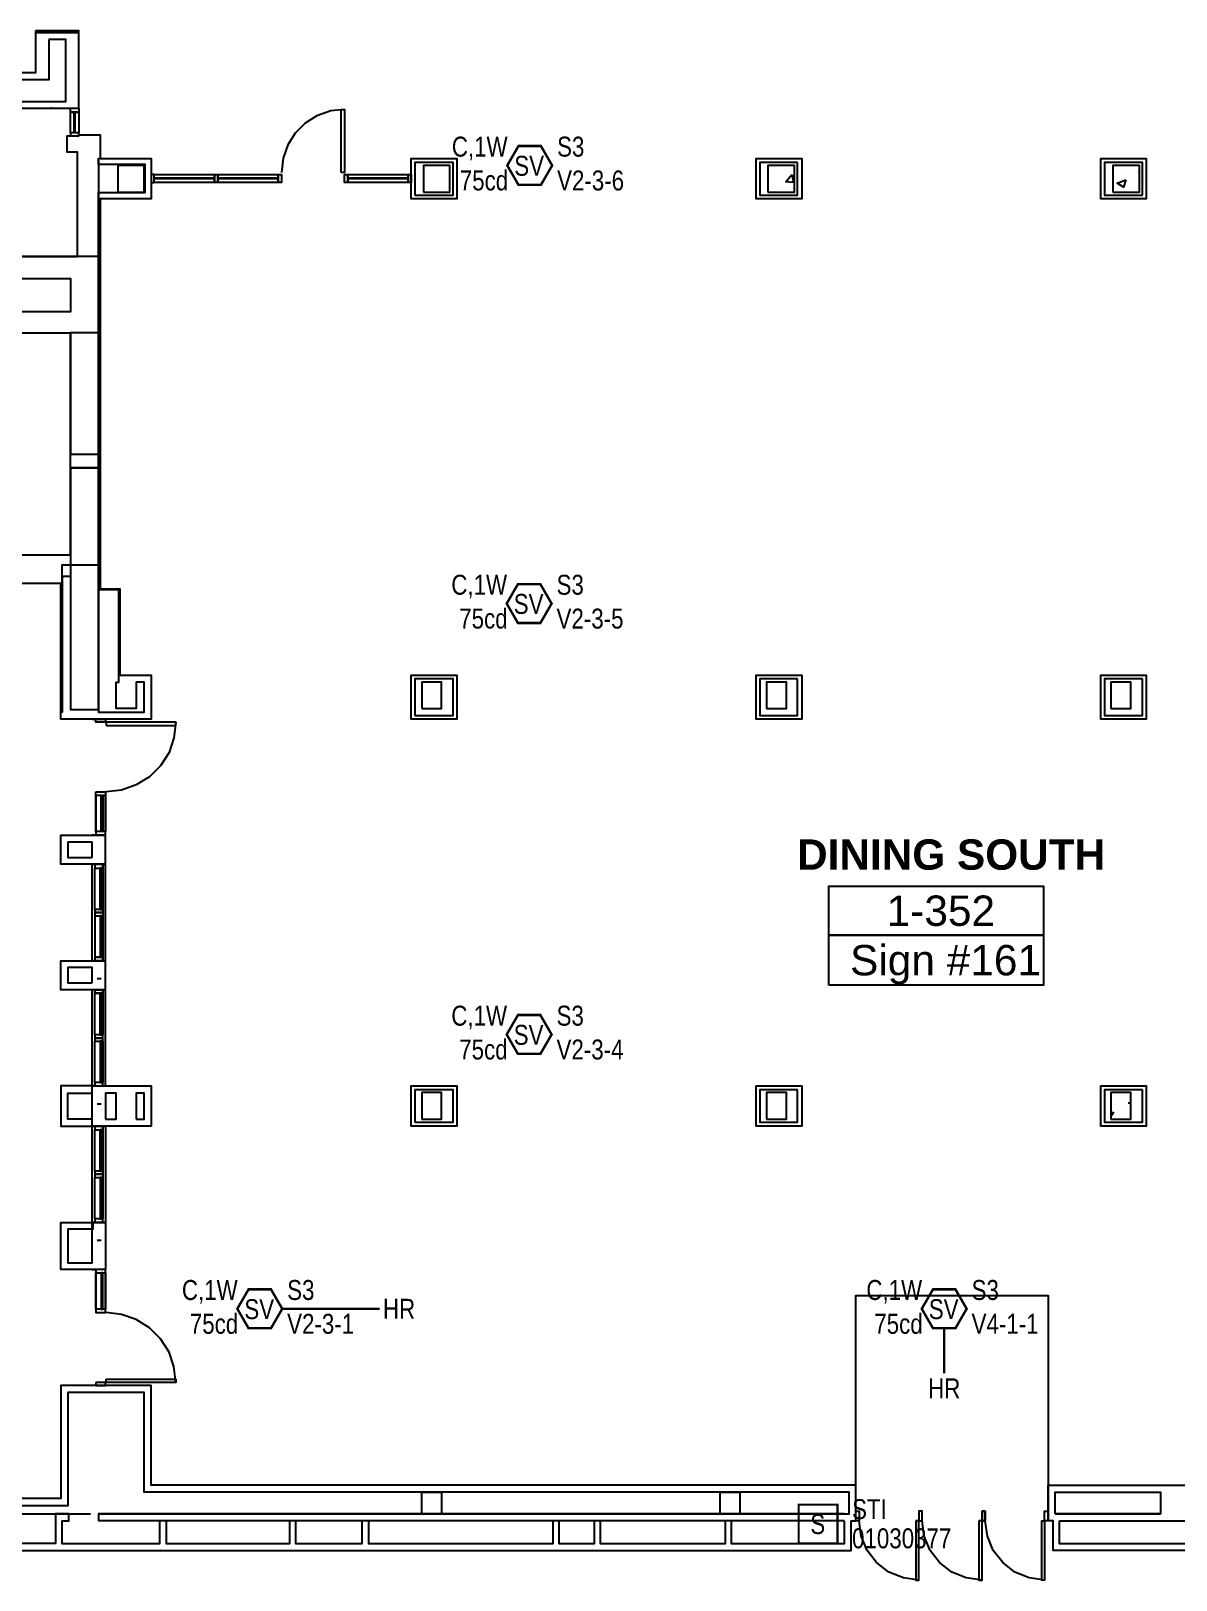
# Model space of a CAD drawing. Header units: inches. Extents: x 8199 to 15931, y 7617 to 15423.
# Drawn here: x 11345 to 12033, y 8977 to 9909 of the extents above; entities that cross this region are included whole.
import ezdxf
from ezdxf.enums import TextEntityAlignment as Align

# ---------------------------------------------------------------- set-up
doc = ezdxf.new("R2010")
doc.units = ezdxf.units.IN
doc.header["$LTSCALE"] = 0.25
doc.header["$MEASUREMENT"] = 0
for name, color, linetype in [('BACKGROUND', 8, 'Continuous'), ('CL-TEXT', 3, 'Continuous'), ('CONDUIT', 6, 'Continuous'), ('PULL STATION', 1, 'Continuous'), ('SPEAKER STROBE', 1, 'Continuous')]:
    doc.layers.add(name, color=color, linetype=linetype)
doc.styles.add('Arial', font='arial.ttf', dxfattribs={"width": 0.8})
doc.styles.add('PDF Arial', font='arial.ttf')
doc.styles.add('PDF Arial Bold', font='arialbd.ttf')

# ---------------------------------------------------------------- blocks, each defined once
blk = doc.blocks.new('SIGA-278')
at = {"layer": 'PULL STATION', "const_width": 1.3}
blk.add_lwpolyline([(-11.5, -11.68), (-11.5, 11.7), (11.89, 11.7), (11.89, -11.68)], close=True, dxfattribs=at)
at = {"layer": 'PULL STATION', "style": 'Arial', "width": 0.8}
blk.add_text('S', height=12, dxfattribs=at).set_placement((0, 0), align=Align.MIDDLE)
for tag, p in [('ADDRESS', (20.64, 8.96)), ('ZONE', (20.64, -8.58))]:
    blk.add_attdef(tag, text='', height=12, dxfattribs=at).set_placement(p, align=Align.MIDDLE_LEFT)
blk.add_attdef('SUBSCRIPT', text='', height=12, dxfattribs=at).set_placement((-16.56, -9.02), align=Align.MIDDLE_RIGHT)
blk = doc.blocks.new('GC-S7VM')
at = {"layer": 'SPEAKER STROBE', "const_width": 1.46}
blk.add_lwpolyline([(13.83, 0.21), (7.08, 11.9), (-6.42, 11.9), (-13.17, 0.21), (-6.42, -11.49), (7.08, -11.49)], close=True, dxfattribs=at)
at = {"layer": 'SPEAKER STROBE', "style": 'Arial', "width": 0.8}
blk.add_text('SV', height=12, dxfattribs=at).set_placement((0, 0), align=Align.MIDDLE)
for tag, p in [('C', (-12.95, 11.52)), ('CANDELA', (-12.62, -8.82)), ('1/2W', (-12.62, -29.16))]:
    blk.add_attdef(tag, text='', height=12, dxfattribs=at).set_placement(p, align=Align.MIDDLE_RIGHT)
for tag, p in [('Speaker_Circuit', (16.8, 11.52)), ('Visual_Circuit', (16.8, -8.82))]:
    blk.add_attdef(tag, text='', height=12, dxfattribs=at).set_placement(p, align=Align.MIDDLE_LEFT)

msp = doc.modelspace()

# ---------------------------------------------------------------- linework, layer by layer
at = {"layer": 'BACKGROUND'}
for points in [[(11357.01, 9862.17), (11357.33, 9862.17), (11365.93, 9862.17), (11373.89, 9862.17), (11373.89, 9907.73), (11365.93, 9907.73), (11355.73, 9907.73), (11347.77, 9907.73), (11347.77, 9883.51), (11327.06, 9883.51), (11327.06, 9879.37), (11327.06, 9866.31), (11327.06, 9862.17), (11357.01, 9862.17), (11357.33, 9862.17)], [(11355.73, 9903.59), (11355.73, 9883.51), (11355.73, 9879.37), (11331.2, 9879.37), (11331.2, 9866.31), (11365.93, 9866.31), (11365.93, 9903.59)], [(11347.77, 9908.68), (11347.77, 9908.05), (11348.09, 9908.05), (11348.09, 9907.73), (11373.57, 9907.73), (11373.57, 9908.05), (11373.89, 9908.05), (11373.89, 9908.68)], [(11368.79, 9862.17), (11373.89, 9862.17), (11373.89, 9859.94), (11368.79, 9859.94)], [(11368.79, 9847.51), (11368.79, 9859.94), (11373.89, 9859.94), (11373.89, 9847.51)], [(11531.59, 9823.62), (11531.59, 9861.53), (11533.5, 9861.53), (11533.5, 9823.62)], [(11368.79, 9845.6), (11373.89, 9845.6), (11373.89, 9847.51), (11368.79, 9847.51)], [(11397.15, 9811.83), (11413.08, 9811.83), (11413.08, 9827.76), (11397.15, 9827.76)], [(11573.64, 9829.67), (11573.64, 9831.9), (11601.04, 9831.9), (11601.04, 9829.67), (11601.04, 9807.69), (11598.81, 9807.69), (11573.64, 9807.69), (11573.64, 9809.92)], [(11575.87, 9809.92), (11598.81, 9809.92), (11598.81, 9829.67), (11575.87, 9829.67)], [(11580.97, 9811.83), (11596.9, 9811.83), (11596.9, 9827.76), (11580.97, 9827.76)], [(11808.44, 9809.92), (11808.44, 9807.69), (11783.27, 9807.69), (11781.04, 9807.69), (11781.04, 9829.67), (11781.04, 9831.9), (11808.44, 9831.9), (11808.44, 9829.67)], [(11805.89, 9829.67), (11783.27, 9829.67), (11783.27, 9809.92), (11805.89, 9809.92)], [(11788.05, 9811.83), (11803.98, 9811.83), (11803.98, 9827.76), (11788.05, 9827.76)], [(11990.35, 9807.69), (11988.12, 9807.69), (11988.12, 9829.67), (11988.12, 9831.9), (12015.52, 9831.9), (12015.52, 9829.67), (12015.52, 9807.69), (12013.29, 9807.69)], [(12013.29, 9809.92), (12013.29, 9829.67), (11990.35, 9829.67), (11990.35, 9809.92)], [(11995.45, 9811.83), (12011.38, 9811.83), (12011.38, 9827.76), (11995.45, 9827.76)], [(11417.22, 9822.35), (11417.22, 9817.57), (11419.13, 9817.57), (11419.13, 9822.35)], [(11419.13, 9822.35), (11455.45, 9822.35), (11455.45, 9817.57), (11419.13, 9817.57)], [(11457.36, 9822.35), (11457.36, 9817.57), (11455.45, 9817.57), (11455.45, 9822.35)], [(11457.36, 9822.35), (11493.68, 9822.35), (11493.68, 9817.57), (11457.36, 9817.57)], [(11495.59, 9822.35), (11495.59, 9817.57), (11493.68, 9817.57), (11493.68, 9822.35)], [(11535.41, 9822.35), (11535.41, 9817.57), (11533.5, 9817.57), (11533.5, 9822.35)], [(11535.41, 9822.35), (11571.73, 9822.35), (11571.73, 9817.57), (11535.41, 9817.57)], [(11573.64, 9822.35), (11573.64, 9817.57), (11571.73, 9817.57), (11571.73, 9822.35)], [(11802.39, 9822.35), (11803.34, 9817.57), (11798.88, 9817.89)], [(12003.1, 9819.16), (12001.82, 9814.7), (11998, 9817.25)], [(11385.68, 9500.58), (11385.68, 9645.85), (11368.79, 9645.85), (11368.79, 9500.58)], [(11573.64, 9519.05), (11573.64, 9521.28), (11601.04, 9521.28), (11601.04, 9519.05), (11601.04, 9494.84), (11598.81, 9494.84), (11573.64, 9494.84), (11573.64, 9497.07)], [(11808.44, 9497.07), (11808.44, 9494.84), (11783.27, 9494.84), (11781.04, 9494.84), (11781.04, 9519.05), (11781.04, 9521.28), (11808.44, 9521.28), (11808.44, 9519.05)], [(12015.52, 9497.07), (12015.52, 9494.84), (11990.35, 9494.84), (11988.12, 9494.84), (11988.12, 9519.05), (11988.12, 9521.28), (12015.52, 9521.28), (12015.52, 9519.05)], [(11575.87, 9497.07), (11598.81, 9497.07), (11598.81, 9519.05), (11575.87, 9519.05)], [(11580.02, 9501.21), (11591.8, 9501.21), (11591.8, 9517.14), (11580.02, 9517.14)], [(11805.89, 9519.05), (11783.27, 9519.05), (11783.27, 9497.07), (11805.89, 9497.07)], [(11787.1, 9501.21), (11799.2, 9501.21), (11799.2, 9517.14), (11787.1, 9517.14)], [(12013.29, 9519.05), (11990.35, 9519.05), (11990.35, 9497.07), (12013.29, 9497.07)], [(11994.18, 9501.21), (12006.28, 9501.21), (12006.28, 9517.14), (11994.18, 9517.14)], [(11390.14, 9491.02), (11432.19, 9491.02), (11432.19, 9492.93), (11390.14, 9492.93)], [(11384.09, 9451.2), (11389.82, 9451.2), (11389.82, 9448.97), (11384.09, 9448.97)], [(11384.09, 9427.3), (11384.09, 9448.97)], [(11387.27, 9448.97), (11388.23, 9448.97), (11388.23, 9427.3), (11387.27, 9427.3)], [(11389.82, 9448.97), (11389.82, 9427.3)], [(11381.86, 9411.69), (11381.86, 9420.93), (11367.2, 9420.93), (11367.2, 9411.69)], [(11388.23, 9405.32), (11387.59, 9405.32)], [(11388.23, 9397.67), (11388.23, 9405.32)], [(11824.69, 9364.86), (11824.69, 9394.49), (11953.71, 9394.49), (11953.71, 9364.86)], [(11387.59, 9388.43), (11387.59, 9380.47)], [(11387.91, 9378.56), (11385.36, 9378.56)], [(11387.59, 9376.65), (11386.64, 9376.65), (11386.64, 9351.8), (11387.59, 9351.8)], [(11387.59, 9376.65), (11386.64, 9376.65), (11386.64, 9351.8), (11387.59, 9351.8)], [(11388.23, 9380.47), (11387.59, 9380.47)], [(11388.23, 9376.65), (11387.59, 9376.65)], [(11388.23, 9368.68), (11388.23, 9376.65)], [(11824.69, 9334.91), (11824.69, 9364.86), (11953.71, 9364.86), (11953.71, 9334.91)], [(11387.59, 9359.44), (11387.59, 9351.8)], [(11381.86, 9336.19), (11381.86, 9345.43), (11367.2, 9345.43), (11367.2, 9336.19)], [(11388.23, 9351.8), (11387.59, 9351.8)], [(11388.23, 9330.13), (11387.59, 9330.13)], [(11388.23, 9322.17), (11388.23, 9330.13)], [(11387.59, 9312.93), (11387.59, 9304.97)], [(11383.45, 9303.05), (11383.45, 9301.14), (11388.23, 9301.14), (11388.23, 9303.05)], [(11387.91, 9303.05), (11385.36, 9303.05)], [(11387.59, 9301.14), (11386.64, 9301.14), (11386.64, 9276.29), (11387.59, 9276.29)], [(11387.59, 9301.14), (11386.64, 9301.14), (11386.64, 9276.29), (11387.59, 9276.29)], [(11388.23, 9304.97), (11387.59, 9304.97)], [(11388.23, 9301.14), (11387.59, 9301.14)], [(11388.23, 9293.18), (11388.23, 9301.14)], [(11387.59, 9284.26), (11387.59, 9276.29)], [(11388.23, 9276.29), (11383.45, 9276.29), (11383.45, 9274.38), (11388.23, 9274.38)], [(11388.23, 9276.29), (11387.59, 9276.29)], [(11389.82, 9254.31), (11396.19, 9254.31), (11396.19, 9269.92), (11389.82, 9269.92)], [(11408.3, 9254.31), (11413.08, 9254.31), (11413.08, 9269.92), (11408.3, 9269.92)], [(11573.64, 9271.83), (11573.64, 9274.38), (11598.81, 9274.38), (11601.04, 9274.38), (11601.04, 9252.4), (11601.04, 9250.17), (11573.64, 9250.17), (11573.64, 9252.4)], [(11575.87, 9252.4), (11598.81, 9252.4), (11598.81, 9271.83), (11575.87, 9271.83)], [(11580.02, 9254.31), (11591.8, 9254.31), (11591.8, 9270.24), (11580.02, 9270.24)], [(11808.44, 9252.4), (11808.44, 9250.17), (11781.04, 9250.17), (11781.04, 9252.4), (11781.04, 9274.38), (11783.27, 9274.38), (11808.44, 9274.38), (11808.44, 9271.83)], [(11805.89, 9271.83), (11783.27, 9271.83), (11783.27, 9252.4), (11805.89, 9252.4)], [(11787.1, 9254.31), (11799.2, 9254.31), (11799.2, 9270.24), (11787.1, 9270.24)], [(12015.52, 9252.4), (12015.52, 9250.17), (11988.12, 9250.17), (11988.12, 9252.4), (11988.12, 9274.38), (11990.35, 9274.38), (12015.52, 9274.38), (12015.52, 9271.83)], [(12013.29, 9271.83), (11990.35, 9271.83), (11990.35, 9252.4), (12013.29, 9252.4)], [(11994.18, 9254.31), (12006.28, 9254.31), (12006.28, 9270.24), (11994.18, 9270.24)], [(11388.23, 9247.94), (11387.59, 9247.94)], [(11388.23, 9240.29), (11388.23, 9247.94)], [(11387.59, 9231.05), (11387.59, 9223.09)], [(11388.23, 9223.09), (11387.59, 9223.09)], [(11387.91, 9221.18), (11385.36, 9221.18)], [(11387.59, 9219.27), (11386.64, 9219.27), (11386.64, 9194.42), (11387.59, 9194.42)], [(11387.59, 9219.27), (11386.64, 9219.27), (11386.64, 9194.42), (11387.59, 9194.42)], [(11388.23, 9211.3), (11388.23, 9219.27)], [(11388.23, 9194.42), (11383.45, 9194.42), (11383.45, 9192.19), (11388.23, 9192.19)], [(11387.59, 9202.38), (11387.59, 9194.42)], [(11384.09, 9163.83), (11384.09, 9161.92), (11389.82, 9161.92), (11389.82, 9163.83)], [(11384.09, 9161.92), (11384.09, 9139.94)], [(11387.27, 9161.92), (11387.27, 9139.94), (11388.23, 9139.94), (11388.23, 9161.92)], [(11389.82, 9139.94), (11389.82, 9161.92)], [(11384.09, 9139.94), (11384.09, 9138.03), (11389.82, 9138.03), (11389.82, 9139.94)], [(11384.09, 9095.97), (11384.09, 9094.06), (11389.82, 9094.06), (11389.82, 9095.97)], [(11390.14, 9097.89), (11432.19, 9097.89), (11432.19, 9095.97), (11390.14, 9095.97)], [(11916.76, 9012.82), (11918.67, 9012.82), (11916.76, 9012.82), (11916.76, 9018.56)], [(11918.67, 9018.56), (11916.76, 9018.56), (11918.67, 9018.56), (11918.67, 9012.82)], [(11876.94, 9012.82), (11876.94, 8977.14), (11878.85, 8977.14), (11878.85, 9012.82)], [(11914.85, 9012.82), (11914.85, 8977.14), (11916.76, 8977.14), (11916.76, 9012.82)], [(11960.72, 9016.97), (12024.12, 9016.97)], [(11963.27, 9012.82), (12051.52, 9012.82), (12051.52, 8998.81), (11963.27, 8998.81)]]:
    msp.add_lwpolyline(points, close=True, dxfattribs=at)
for points in [[(11357.01, 9862.17), (11357.01, 9862.17)], [(11357.01, 9862.17), (11357.01, 9862.17)], [(11357.33, 9862.17), (11357.33, 9862.17)], [(11357.33, 9862.17), (11357.33, 9862.17)], [(11371.02, 9859.94), (11371.02, 9847.51), (11371.02, 9859.94), (11371.34, 9859.94), (11371.34, 9847.51), (11371.02, 9847.51)], [(11533.5, 9861.53), (11525.22, 9860.58), (11516.94, 9857.71), (11509.93, 9853.25), (11503.87, 9847.2), (11499.41, 9840.19), (11496.55, 9832.22), (11495.59, 9823.62)], [(11318.14, 9772.97), (11372.94, 9772.97), (11372.94, 9835.73), (11366.88, 9835.73), (11366.88, 9845.6), (11373.89, 9845.6), (11373.89, 9846.24), (11385.68, 9846.24), (11386.64, 9846.24), (11386.64, 9831.9), (11417.22, 9831.9), (11417.22, 9828.4), (11417.22, 9811.51), (11417.22, 9807.69), (11386.64, 9807.69), (11386.64, 9573.21), (11397.79, 9573.21), (11398.42, 9573.21), (11398.42, 9521.28), (11417.22, 9521.28), (11417.22, 9517.14), (11417.22, 9494.84), (11413.08, 9494.84), (11363.06, 9494.84), (11363.06, 9498.98), (11363.06, 9576.4), (11320.05, 9576.4)], [(11320.05, 9593.6), (11359.87, 9593.6), (11368.79, 9593.6), (11368.79, 9580.54), (11363.7, 9580.54), (11363.7, 9498.98), (11363.7, 9587.55), (11385.68, 9587.55), (11385.68, 9498.98), (11413.08, 9498.98), (11413.08, 9517.14), (11408.3, 9517.14), (11408.3, 9501.21), (11396.19, 9501.21), (11396.19, 9517.14), (11397.79, 9517.14), (11397.79, 9572.58), (11385.68, 9572.58), (11385.68, 9573.21), (11385.68, 9807.69), (11385.68, 9811.51), (11413.71, 9811.51), (11413.71, 9828.4), (11385.68, 9828.4), (11385.68, 9831.9), (11385.68, 9772.97), (11372.94, 9772.97)], [(11455.45, 9820.12), (11419.13, 9820.12), (11455.45, 9820.12), (11455.45, 9819.8), (11419.13, 9819.8), (11419.13, 9820.12)], [(11493.68, 9820.12), (11457.36, 9820.12), (11493.68, 9820.12), (11493.68, 9819.8), (11457.36, 9819.8), (11457.36, 9820.12)], [(11571.73, 9820.12), (11535.41, 9820.12), (11571.73, 9820.12), (11571.73, 9819.8), (11535.41, 9819.8), (11535.41, 9820.12)], [(12010.74, 9824.26), (12011.38, 9823.94)], [(11368.79, 9646.17), (11385.68, 9646.17), (11385.68, 9654.13), (11385.68, 9727.09), (11368.79, 9727.09), (11368.79, 9654.13), (11368.79, 9727.09), (11368.79, 9654.13), (11385.68, 9654.13), (11385.68, 9727.09), (11385.68, 9759.9), (11385.68, 9772.97), (11309.54, 9772.97), (11309.54, 9759.9), (11368.79, 9759.9), (11368.79, 9739.83), (11316.87, 9739.83), (11316.87, 9766.28), (11302.21, 9766.28), (11302.21, 9727.09), (11316.87, 9727.09), (11368.79, 9727.09)], [(11368.79, 9593.6), (11368.79, 9646.17), (11368.79, 9654.13)], [(11381.86, 9494.84), (11384.09, 9494.84), (11389.82, 9494.84), (11389.82, 9492.93), (11384.09, 9492.93), (11384.09, 9494.84)], [(11432.19, 9492.93), (11430.92, 9483.69), (11428.05, 9474.77), (11422.95, 9466.81), (11416.26, 9460.12), (11408.3, 9455.34), (11399.38, 9452.15), (11390.14, 9451.2)], [(11388.23, 9380.47), (11388.23, 9378.56), (11383.45, 9378.56), (11383.45, 9376.65), (11383.45, 9351.8), (11388.23, 9351.8), (11388.23, 9349.57), (11388.23, 9351.8), (11383.45, 9351.8), (11383.45, 9349.57), (11388.23, 9349.57), (11389.82, 9349.57), (11381.86, 9349.57), (11381.86, 9407.55), (11367.2, 9407.55), (11363.06, 9407.55), (11363.06, 9425.07), (11367.2, 9425.07), (11381.86, 9425.07), (11389.82, 9425.07), (11389.82, 9427.3), (11384.09, 9427.3), (11384.09, 9425.07)], [(11383.45, 9274.38), (11381.86, 9274.38), (11389.82, 9274.38), (11389.82, 9332.05), (11389.82, 9349.57), (11389.82, 9407.55), (11389.82, 9425.07), (11384.09, 9425.07), (11381.86, 9425.07)], [(11388.23, 9407.55), (11383.45, 9407.55), (11381.86, 9407.55), (11389.82, 9407.55), (11388.23, 9407.55), (11383.45, 9407.55), (11383.45, 9405.32), (11388.23, 9405.32), (11388.23, 9407.55), (11388.23, 9405.32), (11388.23, 9380.47), (11383.45, 9380.47), (11383.45, 9378.56), (11388.23, 9378.56), (11388.23, 9376.65), (11388.23, 9351.8)], [(11383.45, 9407.55), (11383.45, 9405.32), (11388.23, 9405.32)], [(11383.45, 9380.47), (11383.45, 9405.32)], [(11387.59, 9396.72), (11387.59, 9397.67), (11387.59, 9405.32), (11386.64, 9405.32), (11387.59, 9405.32), (11387.59, 9380.47), (11386.64, 9380.47), (11386.64, 9405.32), (11386.64, 9380.47), (11387.59, 9380.47), (11387.59, 9405.32), (11387.59, 9397.67), (11388.23, 9397.67), (11387.59, 9397.67)], [(11388.23, 9397.67), (11388.23, 9396.72), (11388.23, 9389.07), (11388.23, 9388.43), (11388.23, 9380.47), (11388.23, 9388.43), (11387.59, 9388.43)], [(11388.23, 9396.72), (11387.59, 9396.72), (11387.59, 9389.07), (11387.59, 9396.72), (11388.23, 9396.72), (11388.23, 9389.07), (11387.59, 9389.07), (11388.23, 9389.07)], [(11388.23, 9388.43), (11387.59, 9388.43), (11387.59, 9389.07)], [(11383.45, 9376.65), (11388.23, 9376.65)], [(11388.23, 9368.68), (11387.59, 9368.68), (11387.59, 9376.65), (11387.59, 9368.68), (11387.59, 9368.05), (11388.23, 9368.05), (11388.23, 9360.4), (11387.59, 9360.4), (11388.23, 9360.4)], [(11387.59, 9368.68), (11388.23, 9368.68), (11388.23, 9368.05), (11388.23, 9360.4), (11388.23, 9359.44), (11388.23, 9351.8), (11388.23, 9359.44), (11387.59, 9359.44), (11388.23, 9359.44)], [(11387.59, 9359.44), (11387.59, 9360.4), (11387.59, 9368.05), (11387.59, 9360.4)], [(11387.59, 9368.05), (11388.23, 9368.05)], [(11388.23, 9304.97), (11388.23, 9330.13), (11383.45, 9330.13), (11383.45, 9332.05), (11388.23, 9332.05), (11388.23, 9330.13), (11388.23, 9332.05), (11383.45, 9332.05), (11381.86, 9332.05), (11363.06, 9332.05), (11363.06, 9336.19), (11363.06, 9349.57), (11367.2, 9349.57), (11381.86, 9349.57), (11383.45, 9349.57)], [(11383.45, 9351.8), (11383.45, 9349.57), (11388.23, 9349.57)], [(11387.27, 9338.74), (11384.72, 9338.74)], [(11388.23, 9332.05), (11389.82, 9332.05), (11381.86, 9332.05)], [(11383.45, 9332.05), (11383.45, 9330.13), (11388.23, 9330.13)], [(11383.45, 9304.97), (11383.45, 9330.13)], [(11387.59, 9321.21), (11387.59, 9322.17), (11387.59, 9330.13), (11386.64, 9330.13), (11387.59, 9330.13), (11387.59, 9304.97), (11386.64, 9304.97), (11386.64, 9330.13), (11386.64, 9304.97), (11387.59, 9304.97), (11387.59, 9330.13), (11387.59, 9322.17), (11388.23, 9322.17), (11387.59, 9322.17)], [(11388.23, 9322.17), (11388.23, 9321.21), (11388.23, 9313.89), (11388.23, 9312.93), (11388.23, 9304.97), (11388.23, 9312.93), (11387.59, 9312.93)], [(11388.23, 9321.21), (11387.59, 9321.21), (11387.59, 9313.89), (11387.59, 9321.21), (11388.23, 9321.21), (11388.23, 9313.89), (11387.59, 9313.89), (11388.23, 9313.89)], [(11388.23, 9312.93), (11387.59, 9312.93), (11387.59, 9313.89)], [(11383.45, 9304.97), (11383.45, 9303.05)], [(11388.23, 9304.97), (11383.45, 9304.97)], [(11383.45, 9303.05), (11388.23, 9303.05)], [(11383.45, 9276.29), (11383.45, 9301.14)], [(11388.23, 9293.18), (11387.59, 9293.18), (11387.59, 9301.14), (11387.59, 9293.18), (11387.59, 9292.54), (11388.23, 9292.54), (11388.23, 9284.9), (11387.59, 9284.9), (11388.23, 9284.9)], [(11388.23, 9303.05), (11388.23, 9304.97)], [(11388.23, 9301.14), (11388.23, 9276.29)], [(11387.59, 9293.18), (11388.23, 9293.18), (11388.23, 9292.54), (11388.23, 9284.9), (11388.23, 9284.26), (11388.23, 9276.29), (11388.23, 9284.26), (11387.59, 9284.26), (11388.23, 9284.26)], [(11387.59, 9284.26), (11387.59, 9284.9), (11387.59, 9292.54), (11387.59, 9284.9)], [(11387.59, 9292.54), (11388.23, 9292.54)], [(11381.86, 9274.38), (11363.06, 9274.38), (11363.06, 9269.92), (11363.06, 9250.17), (11367.2, 9250.17), (11381.86, 9250.17)], [(11381.86, 9254.31), (11367.2, 9254.31), (11367.2, 9269.92), (11381.86, 9269.92)], [(11388.23, 9274.38), (11389.82, 9274.38), (11413.08, 9274.38), (11417.22, 9274.38), (11417.22, 9250.17), (11413.08, 9250.17), (11389.82, 9250.17), (11381.86, 9250.17), (11383.45, 9250.17), (11388.23, 9250.17), (11388.23, 9247.94), (11388.23, 9250.17), (11383.45, 9250.17), (11383.45, 9247.94), (11388.23, 9247.94), (11388.23, 9223.09), (11383.45, 9223.09), (11383.45, 9221.18), (11388.23, 9221.18), (11388.23, 9219.27), (11388.23, 9194.42), (11387.59, 9194.42), (11388.23, 9194.42), (11383.45, 9194.42), (11383.45, 9219.27)], [(11383.45, 9276.29), (11383.45, 9274.38), (11388.23, 9274.38), (11388.23, 9276.29)], [(11388.23, 9276.29), (11383.45, 9276.29)], [(11387.27, 9263.23), (11384.72, 9263.23)], [(12004.69, 9264.19), (12006.28, 9264.19)], [(11995.77, 9258.77), (11994.49, 9256.54)], [(11388.23, 9250.17), (11389.82, 9250.17), (11389.82, 9192.19), (11389.82, 9163.83), (11381.86, 9163.83), (11363.06, 9163.83), (11363.06, 9167.97), (11363.06, 9192.19), (11367.2, 9192.19), (11382.18, 9192.19), (11382.18, 9188.05), (11367.2, 9188.05), (11367.2, 9167.97), (11381.86, 9167.97), (11381.86, 9192.19), (11383.45, 9192.19)], [(11383.45, 9250.17), (11383.45, 9247.94), (11388.23, 9247.94)], [(11383.45, 9223.09), (11383.45, 9247.94)], [(11387.59, 9239.34), (11387.59, 9240.29), (11387.59, 9247.94), (11386.64, 9247.94), (11387.59, 9247.94), (11387.59, 9223.09), (11386.64, 9223.09), (11386.64, 9247.94), (11386.64, 9223.09), (11387.59, 9223.09), (11387.59, 9247.94), (11387.59, 9240.29), (11388.23, 9240.29), (11387.59, 9240.29)], [(11388.23, 9240.29), (11388.23, 9239.34), (11388.23, 9232.01), (11388.23, 9231.05), (11388.23, 9223.09), (11388.23, 9231.05), (11387.59, 9231.05)], [(11388.23, 9239.34), (11387.59, 9239.34), (11387.59, 9232.01), (11387.59, 9239.34), (11388.23, 9239.34), (11388.23, 9232.01), (11387.59, 9232.01), (11388.23, 9232.01)], [(11388.23, 9231.05), (11387.59, 9231.05), (11387.59, 9232.01)], [(11388.23, 9223.09), (11388.23, 9221.18), (11383.45, 9221.18), (11383.45, 9219.27), (11388.23, 9219.27)], [(11388.23, 9211.3), (11387.59, 9211.3), (11387.59, 9219.27), (11387.59, 9211.3), (11387.59, 9210.67), (11388.23, 9210.67), (11388.23, 9203.02), (11387.59, 9203.02), (11388.23, 9203.02)], [(11387.59, 9219.27), (11388.23, 9219.27)], [(11387.59, 9219.27), (11388.23, 9219.27)], [(11387.59, 9211.3), (11388.23, 9211.3), (11388.23, 9210.67), (11388.23, 9203.02), (11388.23, 9202.38), (11388.23, 9194.42), (11388.23, 9202.38), (11387.59, 9202.38), (11388.23, 9202.38)], [(11387.59, 9202.38), (11387.59, 9203.02), (11387.59, 9210.67), (11387.59, 9203.02)], [(11387.59, 9210.67), (11388.23, 9210.67)], [(11383.45, 9194.42), (11383.45, 9192.19), (11388.23, 9192.19), (11388.23, 9194.42)], [(11388.23, 9192.19), (11389.82, 9192.19), (11381.86, 9192.19)], [(11387.27, 9181.36), (11384.72, 9181.36)], [(11381.86, 9163.83), (11384.09, 9163.83)], [(11840.94, 9018.56), (11842.85, 9018.56), (11842.85, 9012.82), (11840.94, 9012.82), (11840.94, 9018.56), (11840.94, 9148.22), (11956.58, 9148.22), (11956.58, 9018.56), (11956.58, 9012.82), (11954.35, 9012.82), (11954.35, 8977.14), (11952.76, 8977.14), (11952.76, 9012.82), (11954.35, 9012.82), (11954.35, 9018.56), (11956.58, 9018.56)], [(11432.19, 9095.97), (11430.92, 9105.53), (11428.05, 9114.13), (11422.95, 9122.1), (11416.26, 9128.79), (11408.3, 9133.89), (11399.38, 9136.75), (11390.14, 9138.03)], [(11232.44, 8994.98), (11359.87, 8994.98), (11363.7, 8994.98), (11500.37, 8994.98), (11504.19, 8994.98), (11658.71, 8994.98), (11662.53, 8994.98), (11762.25, 8994.98), (11766.07, 8994.98), (11838.07, 8994.98), (11838.07, 8998.81), (11838.07, 9012.82), (11840.94, 9012.82), (11840.94, 9016.97), (11840.94, 9034.17), (11836.79, 9034.17), (11417.22, 9034.17), (11417.22, 9094.06), (11413.08, 9094.06), (11367.2, 9094.06), (11363.06, 9094.06), (11363.06, 9026.2), (11210.46, 9026.2)], [(11384.09, 9094.06), (11381.86, 9094.06)], [(11833.93, 9016.97), (11836.79, 9016.97), (11836.79, 9030.03), (11417.22, 9030.03), (11413.08, 9030.03), (11413.08, 9089.92), (11367.2, 9089.92), (11367.2, 9026.2), (11367.2, 9021.74), (11210.46, 9021.74)], [(11580.02, 9016.97), (11580.02, 9030.03), (11591.8, 9030.03), (11591.8, 9016.97)], [(11759.38, 9016.97), (11759.38, 9030.03), (11771.17, 9030.03), (11771.17, 9016.97)], [(12051.52, 8994.98), (11961.36, 8994.98), (11959.45, 8994.98), (11959.45, 8998.81), (11959.45, 9012.82), (11956.58, 9012.82), (11956.58, 9016.97), (11956.58, 9034.17), (11960.72, 9034.17), (12381.89, 9034.17)], [(11960.72, 9016.97), (11960.72, 9030.03), (12024.12, 9030.03), (12024.12, 9016.97)], [(11422.32, 9012.82), (11422.32, 8998.81), (11363.7, 8998.81), (11363.7, 9012.82), (11367.84, 9012.82), (11367.84, 9016.97), (11359.87, 9016.97), (11359.87, 9012.82), (11359.87, 8999.13), (11232.44, 8999.13), (11232.44, 9014.74), (11232.44, 9018.88), (11214.28, 9018.88), (11210.46, 9018.88), (11232.44, 9018.88), (11232.44, 9016.97), (11380.9, 9016.97)], [(11916.76, 8977.14), (11907.2, 8978.42), (11898.6, 8981.92), (11891.27, 8987.66), (11885.54, 8994.98), (11882.03, 9003.59), (11880.76, 9012.82), (11880.76, 9018.56), (11878.85, 9018.56), (11878.85, 9012.82), (11880.76, 9012.82), (11880.76, 9018.56), (11878.85, 9018.56), (11878.85, 9012.82), (11880.76, 9012.82)], [(11385.68, 9016.97), (11385.68, 9012.82)], [(11500.37, 9012.82), (11500.37, 8998.81), (11426.46, 8998.81), (11426.46, 9012.82)], [(11544.02, 9012.82), (11544.02, 8998.81), (11504.19, 8998.81), (11504.19, 9012.82)], [(11658.71, 9012.82), (11658.71, 8998.81), (11548.16, 8998.81), (11548.16, 9012.82)], [(11683.56, 9012.82), (11683.56, 8998.81), (11662.53, 8998.81), (11662.53, 9012.82)], [(11762.25, 9012.82), (11762.25, 8998.81), (11687.38, 8998.81), (11687.38, 9012.82)], [(11833.93, 9012.82), (11833.93, 8998.81), (11766.07, 8998.81), (11766.07, 9012.82)], [(11878.85, 8977.14), (11869.61, 8978.42), (11860.69, 8981.92), (11853.36, 8987.66), (11847.63, 8994.98), (11844.12, 9003.59), (11842.85, 9012.82)], [(11919.95, 9003.59), (11918.67, 9012.82)], [(11923.45, 8994.98), (11919.95, 9003.59)], [(11929.18, 8987.66), (11923.45, 8994.98)], [(11936.51, 8981.92), (11929.18, 8987.66)], [(11945.11, 8978.42), (11936.51, 8981.92)], [(11954.35, 8977.14), (11945.11, 8978.42)]]:
    msp.add_lwpolyline(points, dxfattribs=at)
at = {"layer": 'BACKGROUND', "ltscale": 0.303333}
msp.add_lwpolyline([(11381.86, 9192.19), (11381.86, 9332.05)], dxfattribs=at)
at = {"layer": 'BACKGROUND', "ltscale": 1.016667}
msp.add_lwpolyline([(11833.93, 9016.97), (11385.68, 9016.97)], close=True, dxfattribs=at)
at = {"layer": 'BACKGROUND', "ltscale": 0.578333}
msp.add_lwpolyline([(11833.93, 9012.82), (11385.68, 9012.82)], dxfattribs=at)
at = {"layer": 'CONDUIT', "lineweight": 0, "const_width": 1.5}
for points in [[(11496.07, 9140.24), (11554.68, 9140.24)], [(11894.02, 9128.55), (11894.02, 9101.37)]]:
    msp.add_lwpolyline(points, dxfattribs=at)

# ---------------------------------------------------------------- block references
at = {"layer": 'PULL STATION'}
msp.add_blockref('SIGA-278', (11818, 9010.8), dxfattribs=at).add_auto_attribs({'ADDRESS': 'STI', 'ZONE': '01030377'})
at = {"layer": 'SPEAKER STROBE'}
for p, values in [((11644.51, 9827.61), {'C': 'C,1W', 'Speaker_Circuit': 'S3', 'Visual_Circuit': 'V2-3-6', 'CANDELA': '75cd'}), ((11644.18, 9564.14), {'C': 'C,1W', 'Speaker_Circuit': 'S3', 'Visual_Circuit': 'V2-3-5', 'CANDELA': '75cd'}), ((11644.18, 9305), {'C': 'C,1W', 'Speaker_Circuit': 'S3', 'Visual_Circuit': 'V2-3-4', 'CANDELA': '75cd'}), ((11482.24, 9140.04), {'C': 'C,1W', 'Speaker_Circuit': 'S3', 'Visual_Circuit': 'V2-3-1', 'CANDELA': '75cd'}), ((11893.69, 9140.04), {'C': 'C,1W', 'Speaker_Circuit': 'S3', 'Visual_Circuit': 'V4-1-1', 'CANDELA': '75cd'})]:
    msp.add_blockref('GC-S7VM', p, dxfattribs=at).add_auto_attribs(values)

# ---------------------------------------------------------------- texts
at = {"layer": 'BACKGROUND', "attachment_point": 7}
for s, insert, char_height, style in [('DINING SOUTH', (11805.57, 9404.04), 18.2163, 'PDF Arial Bold'), ('1-352', (11859.41, 9370.27), 18.245, 'PDF Arial'), ('Sign #161', (11837.43, 9335.28), 18.245, 'PDF Arial')]:
    msp.add_mtext(s, dxfattribs=dict(at, insert=insert, char_height=char_height, style=style))
at = {"layer": 'CL-TEXT', "style": 'Arial', "width": 0.8}
msp.add_text('HR', height=12, dxfattribs=at).set_placement((11556.62, 9140.24), align=Align.MIDDLE_LEFT)
msp.add_text('HR', height=12, dxfattribs=at).set_placement((11894.02, 9098.39), align=Align.TOP_CENTER)

doc.saveas('drawing.dxf')
